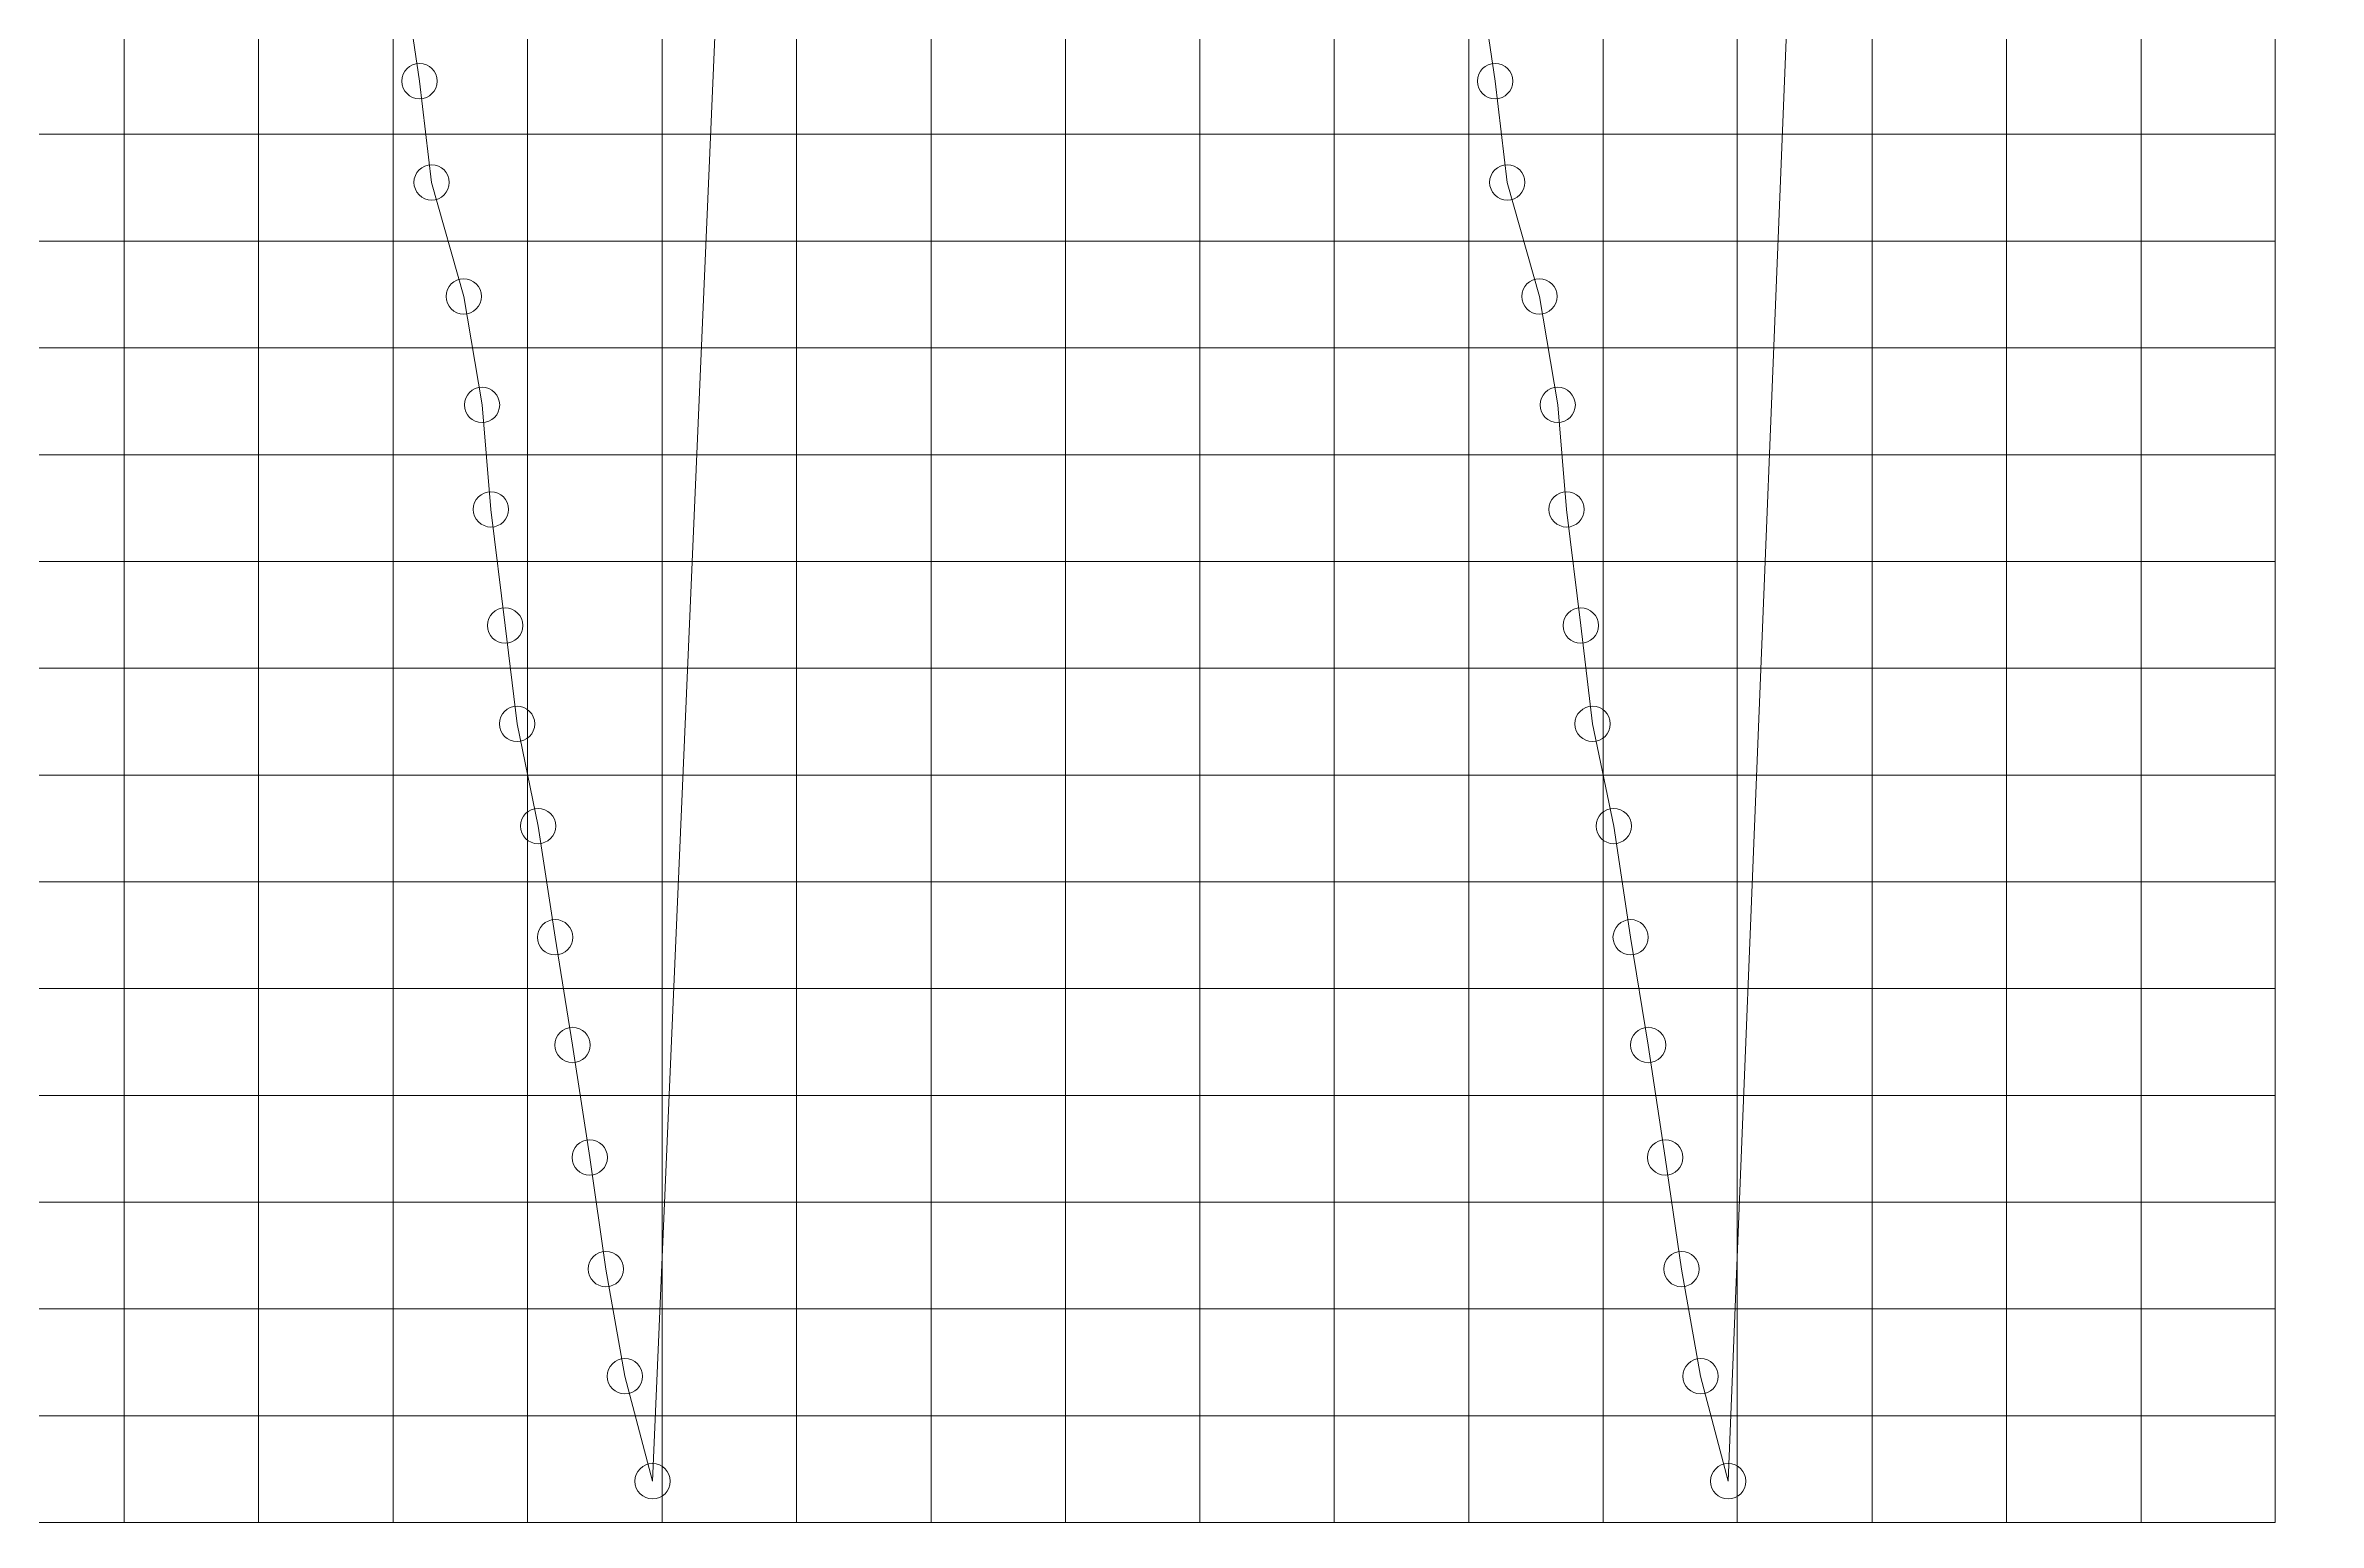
# Model space of a CAD drawing. Header units: inches. Extents: x -211412 to -11687, y -5 to 7052.
# Drawn here: x -210188.3 to -210040.3, y 6480.9 to 6577 of the extents above; entities that cross this region are included whole.
import ezdxf

# ---------------------------------------------------------------- set-up
doc = ezdxf.new("R2010")
doc.units = ezdxf.units.IN
doc.header["$MEASUREMENT"] = 0
doc.layers.get('0').update_dxf_attribs({"lineweight": 0})

msp = doc.modelspace()

# ---------------------------------------------------------------- linework, layer by layer
at = {"color": 7}
for p, q in [((-210183.14, 6672.54), (-210183.14, 6480.87)), ((-210174.39, 6672.54), (-210174.39, 6480.87)), ((-210165.63, 6672.54), (-210165.63, 6480.87)), ((-210156.88, 6672.54), (-210156.88, 6480.87)), ((-210148.13, 6672.54), (-210148.13, 6480.87)), ((-210139.38, 6672.54), (-210139.38, 6480.87)), ((-210130.62, 6672.54), (-210130.62, 6480.87)), ((-210121.87, 6672.54), (-210121.87, 6480.87)), ((-210113.12, 6672.54), (-210113.12, 6480.87)), ((-210104.37, 6672.54), (-210104.37, 6480.87)), ((-210095.62, 6672.54), (-210095.62, 6480.87)), ((-210086.86, 6672.54), (-210086.86, 6480.87)), ((-210078.14, 6672.54), (-210078.14, 6480.87)), ((-210069.36, 6672.54), (-210069.36, 6480.87)), ((-210060.61, 6672.54), (-210060.61, 6480.87)), ((-210051.85, 6672.54), (-210051.85, 6480.87)), ((-210043.13, 6672.54), (-210043.13, 6480.87)), ((-210183.14, 6605.97), (-210183.14, 6480.87)), ((-210311.78, 6571.22), (-210043.13, 6571.22)), ((-210311.8, 6564.27), (-210043.13, 6564.27)), ((-210311.8, 6564.27), (-210043.13, 6564.27)), ((-210311.78, 6557.32), (-210043.13, 6557.32)), ((-210311.8, 6550.37), (-210043.13, 6550.37)), ((-210311.78, 6543.42), (-210043.13, 6543.42)), ((-210311.8, 6536.47), (-210043.13, 6536.47)), ((-210311.8, 6529.52), (-210043.13, 6529.52)), ((-210311.8, 6522.57), (-210043.13, 6522.57)), ((-210311.8, 6515.62), (-210043.13, 6515.62)), ((-210311.8, 6508.67), (-210043.13, 6508.67)), ((-210311.8, 6501.72), (-210043.13, 6501.72)), ((-210311.8, 6494.77), (-210043.13, 6494.77)), ((-210311.8, 6487.82), (-210043.13, 6487.82)), ((-210324.14, 6480.87), (-210043.13, 6480.87))]:
    msp.add_line(p, q, dxfattribs=at)
for p, q in [((-210148.75, 6483.56), (-210141.44, 6653.3)), ((-210078.73, 6483.56), (-210071.92, 6652.68)), ((-210164.97, 6581.79), (-210163.92, 6574.68)), ((-210094.95, 6581.79), (-210093.9, 6574.68)), ((-210163.92, 6574.68), (-210163.13, 6568.09)), ((-210093.9, 6574.68), (-210093.11, 6568.09)), ((-210163.13, 6568.09), (-210161.04, 6560.67)), ((-210093.11, 6568.09), (-210091.02, 6560.67)), ((-210161.04, 6560.67), (-210159.85, 6553.61)), ((-210091.02, 6560.67), (-210089.83, 6553.61)), ((-210159.85, 6553.61), (-210159.27, 6546.81)), ((-210089.83, 6553.61), (-210089.25, 6546.81)), ((-210159.27, 6546.81), (-210158.35, 6539.25)), ((-210089.25, 6546.81), (-210088.33, 6539.25)), ((-210158.35, 6539.25), (-210157.57, 6532.85)), ((-210088.33, 6539.25), (-210087.56, 6532.85)), ((-210157.57, 6532.85), (-210156.2, 6526.2)), ((-210087.56, 6532.85), (-210086.18, 6526.2)), ((-210156.2, 6526.2), (-210155.09, 6518.96)), ((-210086.18, 6526.2), (-210085.08, 6518.96)), ((-210155.09, 6518.96), (-210153.96, 6511.95)), ((-210085.08, 6518.96), (-210083.94, 6511.95)), ((-210153.96, 6511.95), (-210152.84, 6504.63)), ((-210083.94, 6511.95), (-210082.83, 6504.63)), ((-210152.84, 6504.63), (-210151.79, 6497.37)), ((-210082.83, 6504.63), (-210081.77, 6497.37)), ((-210151.79, 6497.37), (-210150.55, 6490.39)), ((-210081.77, 6497.37), (-210080.53, 6490.39)), ((-210150.55, 6490.39), (-210148.75, 6483.56)), ((-210080.53, 6490.39), (-210078.73, 6483.56))]:
    msp.add_line(p, q)
for centre in [(-210163.92, 6574.68), (-210163.92, 6574.68), (-210093.9, 6574.68), (-210093.9, 6574.68), (-210163.13, 6568.09), (-210163.13, 6568.09), (-210093.11, 6568.09), (-210093.11, 6568.09), (-210161.04, 6560.67), (-210161.04, 6560.67), (-210091.02, 6560.67), (-210091.02, 6560.67), (-210159.85, 6553.61), (-210089.83, 6553.61), (-210159.27, 6546.81), (-210089.25, 6546.81), (-210158.35, 6539.25), (-210088.33, 6539.25), (-210157.57, 6532.85), (-210087.56, 6532.85), (-210156.2, 6526.2), (-210086.18, 6526.2), (-210155.09, 6518.96), (-210085.08, 6518.96), (-210153.96, 6511.95), (-210083.94, 6511.95), (-210152.84, 6504.63), (-210082.83, 6504.63), (-210151.79, 6497.37), (-210081.77, 6497.37), (-210150.55, 6490.39), (-210080.53, 6490.39), (-210148.75, 6483.56), (-210078.73, 6483.56)]:
    msp.add_circle(centre, 1.15, dxfattribs=at)

doc.saveas('drawing.dxf')
